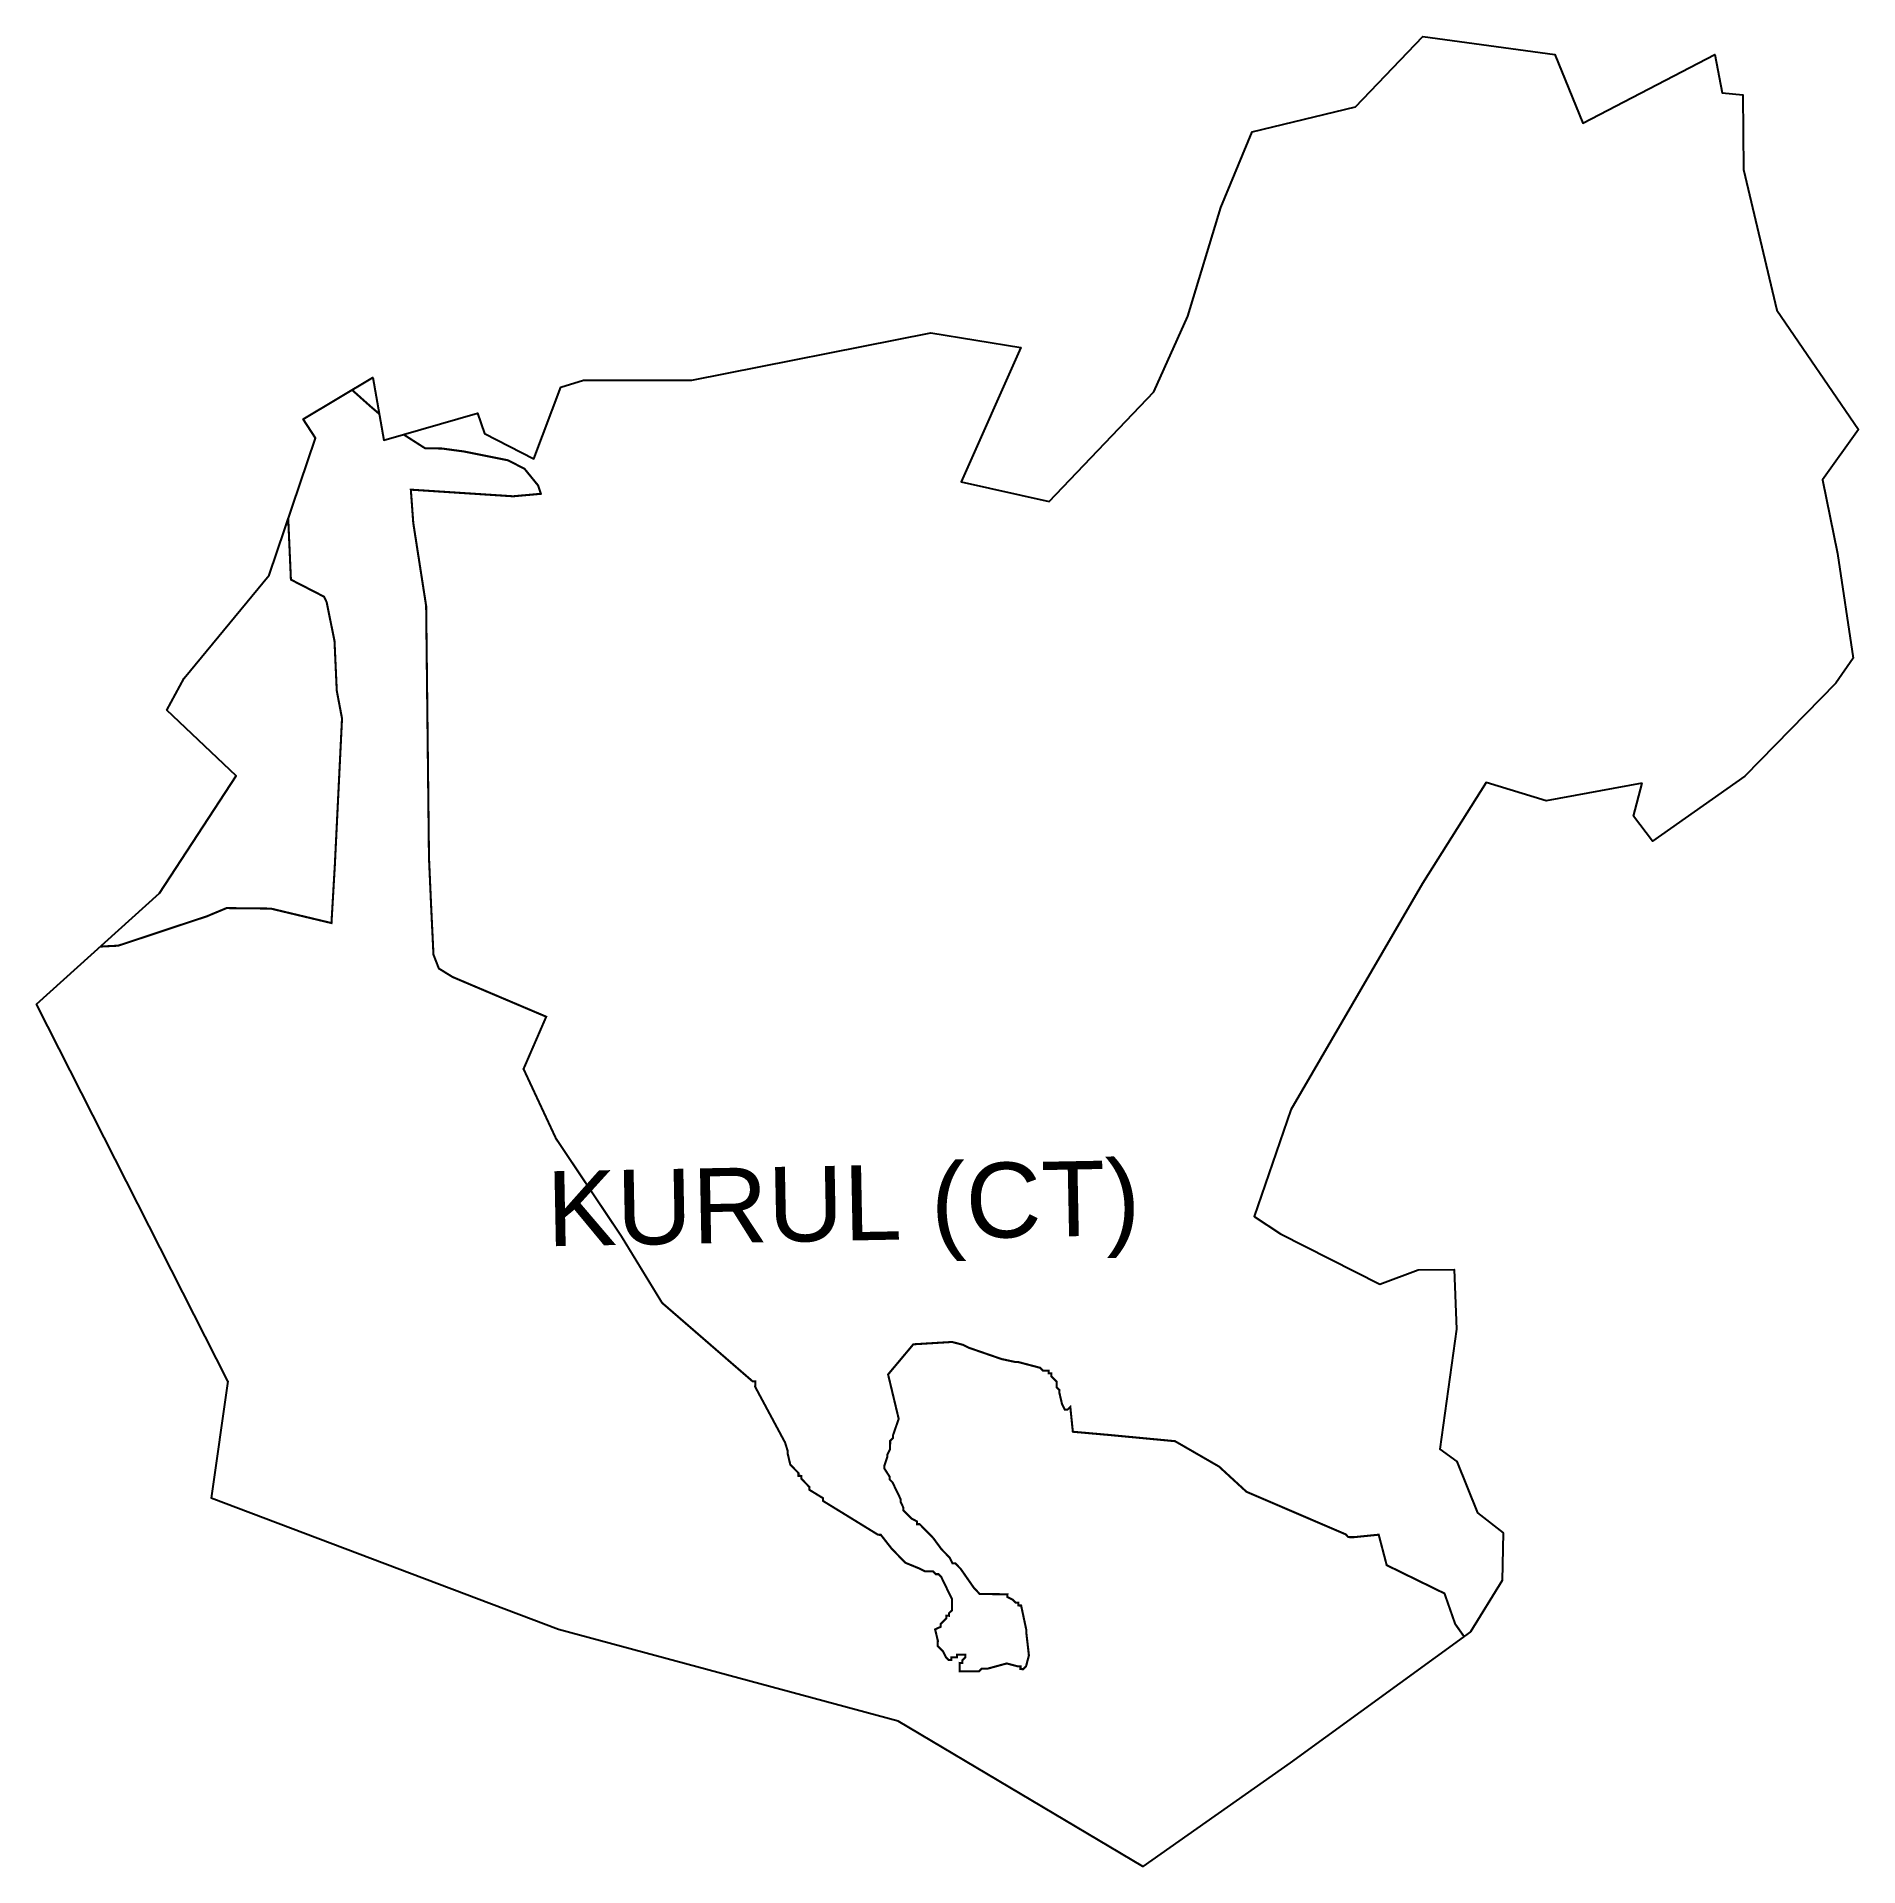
# Model space of a CAD drawing. Header units: metres. Extents: x 276738 to 279380, y 2061662 to 2064315.
import ezdxf

# ---------------------------------------------------------------- set-up
doc = ezdxf.new("R2010")
doc.units = ezdxf.units.M
for name, color, linetype in [('HAZARDS LINE', 1, 'Continuous'), ('village', 3, 'Continuous'), ('VILLAGE NAME', 250, 'Continuous')]:
    doc.layers.add(name, color=color, linetype=linetype)
doc.styles.get("Standard").update_dxf_attribs({"font": 'simplex.shx'})

msp = doc.modelspace()

# ---------------------------------------------------------------- linework, layer by layer
at = {"color": 3, "flags": 128}
msp.add_lwpolyline([(277015.4, 2062365.6), (276991.3, 2062195.7)], dxfattribs=at)
at = {"layer": 'HAZARDS LINE', "lineweight": 0, "const_width": 3.01}
for points in [[(277235, 2063768.2), (277221.9, 2063779.4), (277195.5, 2063803)], [(278807.9, 2061995.2), (278795, 2062013.4), (278779.5, 2062057.7), (278695.7, 2062098.7), (278684.1, 2062142.9), (278648, 2062139.3), (278640, 2062139.4), (278636, 2062143.5), (278492.3, 2062205.2), (278452.6, 2062241.7), (278388.8, 2062278.5), (278292.6, 2062287.6), (278240.6, 2062292.2), (278236.9, 2062328.3), (278232.9, 2062324.3), (278228.9, 2062324.4), (278224.9, 2062332.4), (278221.1, 2062348.5), (278221.2, 2062352.5), (278217.2, 2062356.6), (278217.3, 2062364.6), (278209.3, 2062372.7), (278209.4, 2062376.7), (278205.4, 2062376.8), (278205.4, 2062380.8), (278197.4, 2062380.9), (278193.4, 2062384.9), (278161.4, 2062393.3), (278157.4, 2062393.3), (278137.4, 2062397.6), (278089.5, 2062414.1), (278081.5, 2062418.2), (278065.5, 2062422.4), (278009.3, 2062419), (277972.7, 2062375.3), (277988.1, 2062310.9), (277979.8, 2062287), (277979.7, 2062282.9), (277975.7, 2062279), (277975.6, 2062266.9), (277971.5, 2062259), (277971.4, 2062255), (277967.3, 2062243), (277967.2, 2062239), (277975.1, 2062226.8), (277975.1, 2062222.8), (277979.1, 2062218.8), (277990.8, 2062194.6), (277990.8, 2062190.6), (277994.7, 2062182.5), (277994.7, 2062178.5), (277998.6, 2062174.4), (278002.6, 2062170.4), (278006.6, 2062166.3), (278014.5, 2062162.2), (278014.5, 2062158.2), (278018.5, 2062158.2), (278030.4, 2062146), (278034.4, 2062141.9), (278038.3, 2062137.9), (278050.2, 2062121.7), (278062.1, 2062109.6), (278066, 2062101.5), (278070, 2062101.4), (278074, 2062097.4), (278078, 2062093.3), (278097.7, 2062065), (278101.7, 2062061), (278105.6, 2062056.9), (278145.8, 2062056.5), (278145.7, 2062052.5), (278153.7, 2062048.4), (278157.7, 2062044.3), (278161.7, 2062044.3), (278161.6, 2062040.3), (278165.6, 2062040.2), (278173.3, 2062004.1), (278173.2, 2062000), (278176.9, 2061967.9), (278172.7, 2061951.9), (278168.6, 2061947.9), (278164.6, 2061948), (278164.7, 2061952), (278160.7, 2061952), (278144.7, 2061956.2), (278116.5, 2061948.5), (278108.5, 2061948.6), (278104.4, 2061944.6), (278076.4, 2061944.9), (278076.5, 2061957), (278080.5, 2061956.9), (278080.5, 2061960.9), (278084.6, 2061964.9), (278084.6, 2061968.9), (278072.6, 2061969), (278072.6, 2061965), (278064.5, 2061965.1), (278064.5, 2061961.1), (278060.5, 2061961.1), (278056.5, 2061965.2), (278052.6, 2061973.3), (278044.7, 2061981.4), (278044.8, 2061989.4), (278040.9, 2062005.5), (278049, 2062009.4), (278049, 2062013.4), (278053.1, 2062017.4), (278057.1, 2062021.4), (278057.2, 2062025.4), (278061.2, 2062025.3), (278061.2, 2062029.3), (278065.3, 2062033.3), (278065.5, 2062049.3), (278061.5, 2062057.4), (278049.8, 2062081.6), (278045.8, 2062085.7), (278041.8, 2062085.7), (278037.8, 2062089.8), (278025.8, 2062089.9), (278017.8, 2062094), (277997.8, 2062102.2), (277978, 2062122.5), (277962.2, 2062142.7), (277958.2, 2062142.8), (277878.5, 2062191.8), (277878.5, 2062195.8), (277858.6, 2062208), (277858.7, 2062212), (277854.7, 2062216.1), (277850.7, 2062220.2), (277846.8, 2062224.2), (277846.8, 2062228.2), (277842.8, 2062228.3), (277842.8, 2062232.3), (277838.9, 2062236.3), (277830.9, 2062244.4), (277827.1, 2062260.5), (277827.1, 2062264.5), (277823.3, 2062276.6), (277780, 2062357.3), (277780.1, 2062365.3), (277776.1, 2062365.4), (277645, 2062479.1), (277585.8, 2062576), (277491.1, 2062717.5), (277444.1, 2062818.3), (277477, 2062894.1), (277341.2, 2062951.7), (277321.3, 2062964), (277313.5, 2062984.1), (277310.2, 2063052.4), (277307, 2063124.6), (277302.9, 2063489.7), (277284.2, 2063610.2), (277280.7, 2063658.4), (277429, 2063648.8), (277469.2, 2063652.4), (277465.3, 2063664.4), (277445.5, 2063688.7), (277421.6, 2063701), (277357.5, 2063713.8), (277325.5, 2063718.1), (277301.4, 2063718.4), (277270, 2063738.5)], [(277102.9, 2063616.1), (277106.8, 2063527.9), (277122.8, 2063519.7), (277154.7, 2063503.3), (277158.6, 2063495.3), (277170, 2063439), (277173.3, 2063366.7), (277180.9, 2063326.6), (277170.5, 2063114.1), (277165.6, 2063029.9), (277077.6, 2063050.9), (277013.4, 2063051.6), (276985.2, 2063039.8), (276856.4, 2062997.1), (276830.4, 2062995.8)]]:
    msp.add_lwpolyline(points, dxfattribs=at)
at = {"layer": 'village', "color": 3, "true_color": 0x00ff00}
for points in [[(277015.4, 2062365.6, 0), (276738, 2062912.5, 0), (276916.2, 2063073.2, 0), (277027.5, 2063243.2, 0), (276927, 2063338.4, 0), (276951.9, 2063385.2, 0), (277075.3, 2063534.4, 0), (277142.4, 2063733.2, 0), (277124.4, 2063760.8, 0), (277225.8, 2063820.9, 0), (277241.6, 2063730.2, 0), (277377.3, 2063769.5, 0), (277387.3, 2063739.8, 0), (277458.9, 2063703.1, 0), (277498.1, 2063806.9, 0), (277531.2, 2063817.4, 0), (277688, 2063817.2, 0), (278034.6, 2063886, 0), (278165.1, 2063864.7, 0), (278078.9, 2063669.8, 0), (278206.4, 2063641.4, 0), (278358.2, 2063800.3, 0), (278407.1, 2063910.1, 0), (278455, 2064067.5, 0), (278500.5, 2064177.2, 0), (278650.5, 2064213.6, 0), (278748.3, 2064315.4, 0), (278939.7, 2064289.6, 0), (278980, 2064189.9, 0), (279171.4, 2064289.7, 0), (279182.1, 2064234.1, 0), (279212.1, 2064231.1, 0), (279213, 2064122.9, 0), (279261.4, 2063918.7, 0), (279379.7, 2063745.5, 0), (279327.4, 2063672.7, 0), (279349.3, 2063565.7, 0), (279372, 2063414.1, 0), (279347.1, 2063377.7, 0), (279215, 2063242.7, 0), (279081.3, 2063148.8, 0), (279053.4, 2063185.1, 0), (279066.2, 2063233, 0)], [(279066.2, 2063233, 0), (278926.7, 2063207.3, 0), (278839.7, 2063233.7, 0), (278747.4, 2063087.1, 0), (278556.9, 2062759, 0), (278503.7, 2062604.5, 0), (278541.7, 2062579, 0), (278685.8, 2062506.4, 0), (278741.1, 2062526.9, 0), (278793.5, 2062527.6, 0), (278796.9, 2062441.2, 0), (278772.7, 2062266.8, 0), (278797.6, 2062248.9, 0), (278827.4, 2062174.4, 0), (278864.7, 2062145.5, 0), (278863.2, 2062076.5, 0), (278817.2, 2062001.9, 0), (278555.5, 2061812.3, 0), (278341.9, 2061661.9, 0), (277987.5, 2061872.3, 0), (277494.9, 2062005.4, 0), (276991.3, 2062195.7, 0)]]:
    msp.add_polyline3d(points, dxfattribs=at)

# ---------------------------------------------------------------- texts
at = {"layer": 'VILLAGE NAME', "insert": (277476.5, 2062669.8), "char_height": 108.748, "attachment_point": 1, "rotation": 1.1028}
msp.add_mtext_dynamic_manual_height_columns('{\\fArial|b0|i0|c0|p34;KURUL (CT)}', width=1031.482, gutter_width=543.7, heights=[0], dxfattribs=at)

doc.saveas('drawing.dxf')
